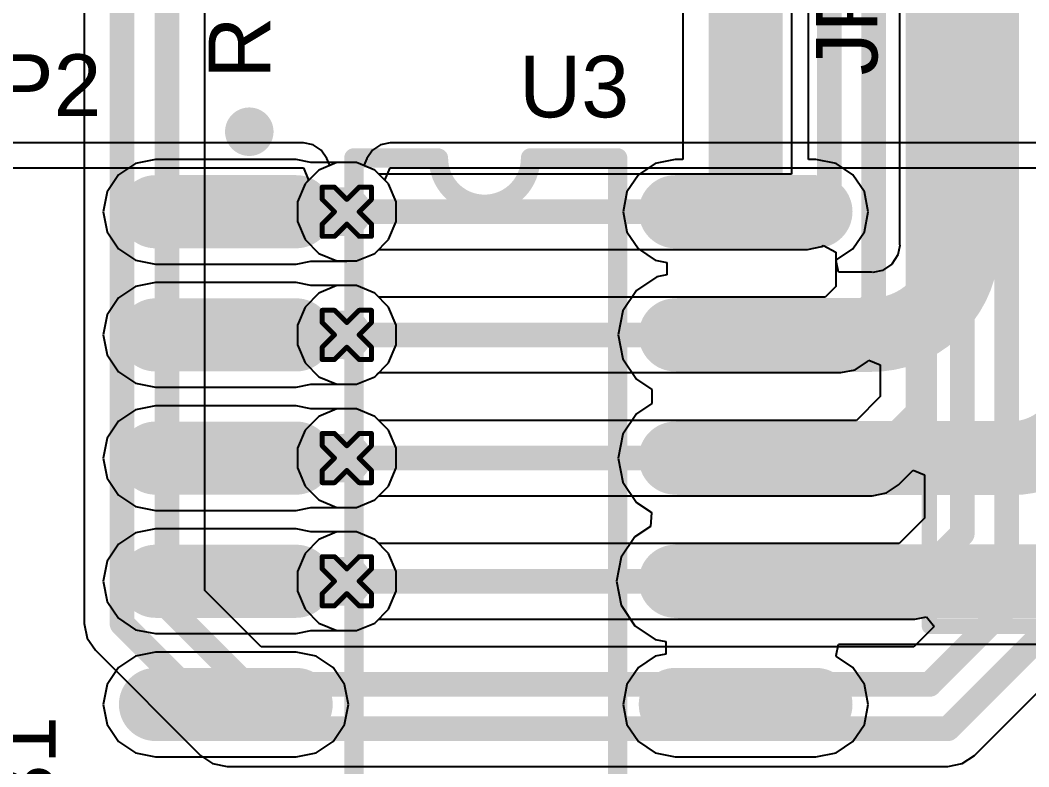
# Model space of a CAD drawing. Header units: inches. Extents: x -13 to 356, y -4 to 120.
# Drawn here: x 16.12 to 26.52, y 1.44 to 9.14 of the extents above; entities that cross this region are included whole.
import ezdxf

# ---------------------------------------------------------------- set-up
doc = ezdxf.new("R2010")
doc.units = ezdxf.units.IN
for name, color, linetype in [('Bottom Layer', 5, 'Continuous'), ('Drill Drawing', 1, 'Continuous'), ('GND', 16, 'Continuous'), ('POWER', 76, 'Continuous'), ('Top Layer', 1, 'Continuous'), ('Top Overlay', 2, 'Continuous'), ('Top Paste', 8, 'Continuous'), ('Top Solder', 216, 'Continuous'), ('Via Holes', 16, 'Continuous')]:
    doc.layers.add(name, color=color, linetype=linetype)
doc.styles.add('Arial', font='', dxfattribs={"height": 0.2})
doc.styles.get('Arial').set_extended_font_data('Arial')

# ---------------------------------------------------------------- blocks, each defined once
blk = doc.blocks.new('SOP16_34')
at = {"layer": 'Top Layer'}
h = blk.add_hatch(color=1, dxfattribs=at)
edge = h.paths.add_edge_path()
edge.add_arc((-1.942, 4.445), 0.275, 270, 450)
edge.add_line((-1.942, 4.72), (-3.392, 4.72))
edge.add_arc((-3.392, 4.445), 0.275, 90, 270)
edge.add_line((-3.392, 4.17), (-1.942, 4.17))
h = blk.add_hatch(color=1, dxfattribs=at)
edge = h.paths.add_edge_path()
edge.add_arc((3.417, 4.445), 0.275, 270, 450)
edge.add_line((3.417, 4.72), (1.967, 4.72))
edge.add_arc((1.967, 4.445), 0.275, 90, 270)
edge.add_line((1.967, 4.17), (3.417, 4.17))
h = blk.add_hatch(color=1, dxfattribs=at)
edge = h.paths.add_edge_path()
edge.add_arc((-1.942, 3.175), 0.275, 270, 450)
edge.add_line((-1.942, 3.45), (-3.392, 3.45))
edge.add_arc((-3.392, 3.175), 0.275, 90, 270)
edge.add_line((-3.392, 2.9), (-1.942, 2.9))
h = blk.add_hatch(color=1, dxfattribs=at)
edge = h.paths.add_edge_path()
edge.add_arc((3.417, 3.175), 0.275, 270, 450)
edge.add_line((3.417, 3.45), (1.967, 3.45))
edge.add_arc((1.967, 3.175), 0.275, 90, 270)
edge.add_line((1.967, 2.9), (3.417, 2.9))
h = blk.add_hatch(color=1, dxfattribs=at)
edge = h.paths.add_edge_path()
edge.add_arc((-1.942, 1.905), 0.275, 270, 450)
edge.add_line((-1.942, 2.18), (-3.392, 2.18))
edge.add_arc((-3.392, 1.905), 0.275, 90, 270)
edge.add_line((-3.392, 1.63), (-1.942, 1.63))
h = blk.add_hatch(color=1, dxfattribs=at)
edge = h.paths.add_edge_path()
edge.add_arc((3.417, 1.905), 0.275, 270, 450)
edge.add_line((3.417, 2.18), (1.967, 2.18))
edge.add_arc((1.967, 1.905), 0.275, 90, 270)
edge.add_line((1.967, 1.63), (3.417, 1.63))
h = blk.add_hatch(color=1, dxfattribs=at)
edge = h.paths.add_edge_path()
edge.add_arc((-1.942, 0.635), 0.275, 270, 450)
edge.add_line((-1.942, 0.91), (-3.392, 0.91))
edge.add_arc((-3.392, 0.635), 0.275, 90, 270)
edge.add_line((-3.392, 0.36), (-1.942, 0.36))
h = blk.add_hatch(color=1, dxfattribs=at)
edge = h.paths.add_edge_path()
edge.add_arc((3.417, 0.635), 0.275, 270, 450)
edge.add_line((3.417, 0.91), (1.967, 0.91))
edge.add_arc((1.967, 0.635), 0.275, 90, 270)
edge.add_line((1.967, 0.36), (3.417, 0.36))
h = blk.add_hatch(color=1, dxfattribs=at)
edge = h.paths.add_edge_path()
edge.add_arc((-1.942, -0.635), 0.275, 270, 450)
edge.add_line((-1.942, -0.36), (-3.392, -0.36))
edge.add_arc((-3.392, -0.635), 0.275, 90, 270)
edge.add_line((-3.392, -0.91), (-1.942, -0.91))
h = blk.add_hatch(color=1, dxfattribs=at)
edge = h.paths.add_edge_path()
edge.add_arc((3.417, -0.635), 0.275, 270, 450)
edge.add_line((3.417, -0.36), (1.967, -0.36))
edge.add_arc((1.967, -0.635), 0.275, 90, 270)
edge.add_line((1.967, -0.91), (3.417, -0.91))
h = blk.add_hatch(color=1, dxfattribs=at)
edge = h.paths.add_edge_path()
edge.add_arc((-1.942, -1.905), 0.275, 270, 450)
edge.add_line((-1.942, -1.63), (-3.392, -1.63))
edge.add_arc((-3.392, -1.905), 0.275, 90, 270)
edge.add_line((-3.392, -2.18), (-1.942, -2.18))
h = blk.add_hatch(color=1, dxfattribs=at)
edge = h.paths.add_edge_path()
edge.add_arc((3.417, -1.905), 0.275, 270, 450)
edge.add_line((3.417, -1.63), (1.967, -1.63))
edge.add_arc((1.967, -1.905), 0.275, 90, 270)
edge.add_line((1.967, -2.18), (3.417, -2.18))
h = blk.add_hatch(color=1, dxfattribs=at)
edge = h.paths.add_edge_path()
edge.add_arc((-1.942, -3.175), 0.275, 270, 450)
edge.add_line((-1.942, -2.9), (-3.392, -2.9))
edge.add_arc((-3.392, -3.175), 0.275, 90, 270)
edge.add_line((-3.392, -3.45), (-1.942, -3.45))
h = blk.add_hatch(color=1, dxfattribs=at)
edge = h.paths.add_edge_path()
edge.add_arc((3.417, -3.175), 0.275, 270, 450)
edge.add_line((3.417, -2.9), (1.967, -2.9))
edge.add_arc((1.967, -3.175), 0.275, 90, 270)
edge.add_line((1.967, -3.45), (3.417, -3.45))
h = blk.add_hatch(color=1, dxfattribs=at)
edge = h.paths.add_edge_path()
edge.add_arc((-1.942, -4.445), 0.275, 270, 450)
edge.add_line((-1.942, -4.17), (-3.392, -4.17))
edge.add_arc((-3.392, -4.445), 0.275, 90, 270)
edge.add_line((-3.392, -4.72), (-1.942, -4.72))
h = blk.add_hatch(color=1, dxfattribs=at)
edge = h.paths.add_edge_path()
edge.add_arc((3.417, -4.445), 0.275, 270, 450)
edge.add_line((3.417, -4.17), (1.967, -4.17))
edge.add_arc((1.967, -4.445), 0.275, 90, 270)
edge.add_line((1.967, -4.72), (3.417, -4.72))
at = {"layer": 'Top Paste'}
h = blk.add_hatch(color=8, dxfattribs=at)
edge = h.paths.add_edge_path()
edge.add_arc((-1.942, 4.445), 0.275, 270, 450)
edge.add_line((-1.942, 4.72), (-3.392, 4.72))
edge.add_arc((-3.392, 4.445), 0.275, 90, 270)
edge.add_line((-3.392, 4.17), (-1.942, 4.17))
h = blk.add_hatch(color=8, dxfattribs=at)
edge = h.paths.add_edge_path()
edge.add_arc((3.417, 4.445), 0.275, 270, 450)
edge.add_line((3.417, 4.72), (1.967, 4.72))
edge.add_arc((1.967, 4.445), 0.275, 90, 270)
edge.add_line((1.967, 4.17), (3.417, 4.17))
h = blk.add_hatch(color=8, dxfattribs=at)
edge = h.paths.add_edge_path()
edge.add_arc((-1.942, 3.175), 0.275, 270, 450)
edge.add_line((-1.942, 3.45), (-3.392, 3.45))
edge.add_arc((-3.392, 3.175), 0.275, 90, 270)
edge.add_line((-3.392, 2.9), (-1.942, 2.9))
h = blk.add_hatch(color=8, dxfattribs=at)
edge = h.paths.add_edge_path()
edge.add_arc((3.417, 3.175), 0.275, 270, 450)
edge.add_line((3.417, 3.45), (1.967, 3.45))
edge.add_arc((1.967, 3.175), 0.275, 90, 270)
edge.add_line((1.967, 2.9), (3.417, 2.9))
h = blk.add_hatch(color=8, dxfattribs=at)
edge = h.paths.add_edge_path()
edge.add_arc((-1.942, 1.905), 0.275, 270, 450)
edge.add_line((-1.942, 2.18), (-3.392, 2.18))
edge.add_arc((-3.392, 1.905), 0.275, 90, 270)
edge.add_line((-3.392, 1.63), (-1.942, 1.63))
h = blk.add_hatch(color=8, dxfattribs=at)
edge = h.paths.add_edge_path()
edge.add_arc((3.417, 1.905), 0.275, 270, 450)
edge.add_line((3.417, 2.18), (1.967, 2.18))
edge.add_arc((1.967, 1.905), 0.275, 90, 270)
edge.add_line((1.967, 1.63), (3.417, 1.63))
h = blk.add_hatch(color=8, dxfattribs=at)
edge = h.paths.add_edge_path()
edge.add_arc((-1.942, 0.635), 0.275, 270, 450)
edge.add_line((-1.942, 0.91), (-3.392, 0.91))
edge.add_arc((-3.392, 0.635), 0.275, 90, 270)
edge.add_line((-3.392, 0.36), (-1.942, 0.36))
h = blk.add_hatch(color=8, dxfattribs=at)
edge = h.paths.add_edge_path()
edge.add_arc((3.417, 0.635), 0.275, 270, 450)
edge.add_line((3.417, 0.91), (1.967, 0.91))
edge.add_arc((1.967, 0.635), 0.275, 90, 270)
edge.add_line((1.967, 0.36), (3.417, 0.36))
h = blk.add_hatch(color=8, dxfattribs=at)
edge = h.paths.add_edge_path()
edge.add_arc((-1.942, -0.635), 0.275, 270, 450)
edge.add_line((-1.942, -0.36), (-3.392, -0.36))
edge.add_arc((-3.392, -0.635), 0.275, 90, 270)
edge.add_line((-3.392, -0.91), (-1.942, -0.91))
h = blk.add_hatch(color=8, dxfattribs=at)
edge = h.paths.add_edge_path()
edge.add_arc((3.417, -0.635), 0.275, 270, 450)
edge.add_line((3.417, -0.36), (1.967, -0.36))
edge.add_arc((1.967, -0.635), 0.275, 90, 270)
edge.add_line((1.967, -0.91), (3.417, -0.91))
h = blk.add_hatch(color=8, dxfattribs=at)
edge = h.paths.add_edge_path()
edge.add_arc((-1.942, -1.905), 0.275, 270, 450)
edge.add_line((-1.942, -1.63), (-3.392, -1.63))
edge.add_arc((-3.392, -1.905), 0.275, 90, 270)
edge.add_line((-3.392, -2.18), (-1.942, -2.18))
h = blk.add_hatch(color=8, dxfattribs=at)
edge = h.paths.add_edge_path()
edge.add_arc((3.417, -1.905), 0.275, 270, 450)
edge.add_line((3.417, -1.63), (1.967, -1.63))
edge.add_arc((1.967, -1.905), 0.275, 90, 270)
edge.add_line((1.967, -2.18), (3.417, -2.18))
h = blk.add_hatch(color=8, dxfattribs=at)
edge = h.paths.add_edge_path()
edge.add_arc((-1.942, -3.175), 0.275, 270, 450)
edge.add_line((-1.942, -2.9), (-3.392, -2.9))
edge.add_arc((-3.392, -3.175), 0.275, 90, 270)
edge.add_line((-3.392, -3.45), (-1.942, -3.45))
h = blk.add_hatch(color=8, dxfattribs=at)
edge = h.paths.add_edge_path()
edge.add_arc((3.417, -3.175), 0.275, 270, 450)
edge.add_line((3.417, -2.9), (1.967, -2.9))
edge.add_arc((1.967, -3.175), 0.275, 90, 270)
edge.add_line((1.967, -3.45), (3.417, -3.45))
h = blk.add_hatch(color=8, dxfattribs=at)
edge = h.paths.add_edge_path()
edge.add_arc((-1.942, -4.445), 0.275, 270, 450)
edge.add_line((-1.942, -4.17), (-3.392, -4.17))
edge.add_arc((-3.392, -4.445), 0.275, 90, 270)
edge.add_line((-3.392, -4.72), (-1.942, -4.72))
h = blk.add_hatch(color=8, dxfattribs=at)
edge = h.paths.add_edge_path()
edge.add_arc((3.417, -4.445), 0.275, 270, 450)
edge.add_line((3.417, -4.17), (1.967, -4.17))
edge.add_arc((1.967, -4.445), 0.275, 90, 270)
edge.add_line((1.967, -4.72), (3.417, -4.72))
at = {"layer": 'Top Solder'}
h = blk.add_hatch(color=216, dxfattribs=at)
edge = h.paths.add_edge_path()
edge.add_arc((-1.942, 4.445), 0.377, 270, 450)
edge.add_line((-1.942, 4.822), (-3.392, 4.822))
edge.add_arc((-3.392, 4.445), 0.377, 90, 270)
edge.add_line((-3.392, 4.068), (-1.942, 4.068))
h = blk.add_hatch(color=216, dxfattribs=at)
edge = h.paths.add_edge_path()
edge.add_arc((3.417, 4.445), 0.377, 270, 450)
edge.add_line((3.417, 4.822), (1.967, 4.822))
edge.add_arc((1.967, 4.445), 0.377, 90, 270)
edge.add_line((1.967, 4.068), (3.417, 4.068))
h = blk.add_hatch(color=216, dxfattribs=at)
edge = h.paths.add_edge_path()
edge.add_arc((-1.942, 3.175), 0.377, 270, 450)
edge.add_line((-1.942, 3.552), (-3.392, 3.552))
edge.add_arc((-3.392, 3.175), 0.377, 90, 270)
edge.add_line((-3.392, 2.798), (-1.942, 2.798))
h = blk.add_hatch(color=216, dxfattribs=at)
edge = h.paths.add_edge_path()
edge.add_arc((3.417, 3.175), 0.377, 270, 450)
edge.add_line((3.417, 3.552), (1.967, 3.552))
edge.add_arc((1.967, 3.175), 0.377, 90, 270)
edge.add_line((1.967, 2.798), (3.417, 2.798))
h = blk.add_hatch(color=216, dxfattribs=at)
edge = h.paths.add_edge_path()
edge.add_arc((-1.942, 1.905), 0.377, 270, 450)
edge.add_line((-1.942, 2.282), (-3.392, 2.282))
edge.add_arc((-3.392, 1.905), 0.377, 90, 270)
edge.add_line((-3.392, 1.528), (-1.942, 1.528))
h = blk.add_hatch(color=216, dxfattribs=at)
edge = h.paths.add_edge_path()
edge.add_arc((3.417, 1.905), 0.377, 270, 450)
edge.add_line((3.417, 2.282), (1.967, 2.282))
edge.add_arc((1.967, 1.905), 0.377, 90, 270)
edge.add_line((1.967, 1.528), (3.417, 1.528))
h = blk.add_hatch(color=216, dxfattribs=at)
edge = h.paths.add_edge_path()
edge.add_arc((-1.942, 0.635), 0.377, 270, 450)
edge.add_line((-1.942, 1.012), (-3.392, 1.012))
edge.add_arc((-3.392, 0.635), 0.377, 90, 270)
edge.add_line((-3.392, 0.258), (-1.942, 0.258))
h = blk.add_hatch(color=216, dxfattribs=at)
edge = h.paths.add_edge_path()
edge.add_arc((3.417, 0.635), 0.377, 270, 450)
edge.add_line((3.417, 1.012), (1.967, 1.012))
edge.add_arc((1.967, 0.635), 0.377, 90, 270)
edge.add_line((1.967, 0.258), (3.417, 0.258))
h = blk.add_hatch(color=216, dxfattribs=at)
edge = h.paths.add_edge_path()
edge.add_arc((-1.942, -0.635), 0.377, 270, 450)
edge.add_line((-1.942, -0.258), (-3.392, -0.258))
edge.add_arc((-3.392, -0.635), 0.377, 90, 270)
edge.add_line((-3.392, -1.012), (-1.942, -1.012))
h = blk.add_hatch(color=216, dxfattribs=at)
edge = h.paths.add_edge_path()
edge.add_arc((3.417, -0.635), 0.377, 270, 450)
edge.add_line((3.417, -0.258), (1.967, -0.258))
edge.add_arc((1.967, -0.635), 0.377, 90, 270)
edge.add_line((1.967, -1.012), (3.417, -1.012))
h = blk.add_hatch(color=216, dxfattribs=at)
edge = h.paths.add_edge_path()
edge.add_arc((-1.942, -1.905), 0.377, 270, 450)
edge.add_line((-1.942, -1.528), (-3.392, -1.528))
edge.add_arc((-3.392, -1.905), 0.377, 90, 270)
edge.add_line((-3.392, -2.282), (-1.942, -2.282))
h = blk.add_hatch(color=216, dxfattribs=at)
edge = h.paths.add_edge_path()
edge.add_arc((3.417, -1.905), 0.377, 270, 450)
edge.add_line((3.417, -1.528), (1.967, -1.528))
edge.add_arc((1.967, -1.905), 0.377, 90, 270)
edge.add_line((1.967, -2.282), (3.417, -2.282))
h = blk.add_hatch(color=216, dxfattribs=at)
edge = h.paths.add_edge_path()
edge.add_arc((-1.942, -3.175), 0.377, 270, 450)
edge.add_line((-1.942, -2.798), (-3.392, -2.798))
edge.add_arc((-3.392, -3.175), 0.377, 90, 270)
edge.add_line((-3.392, -3.552), (-1.942, -3.552))
h = blk.add_hatch(color=216, dxfattribs=at)
edge = h.paths.add_edge_path()
edge.add_arc((3.417, -3.175), 0.377, 270, 450)
edge.add_line((3.417, -2.798), (1.967, -2.798))
edge.add_arc((1.967, -3.175), 0.377, 90, 270)
edge.add_line((1.967, -3.552), (3.417, -3.552))
h = blk.add_hatch(color=216, dxfattribs=at)
edge = h.paths.add_edge_path()
edge.add_arc((-1.942, -4.445), 0.377, 270, 450)
edge.add_line((-1.942, -4.068), (-3.392, -4.068))
edge.add_arc((-3.392, -4.445), 0.377, 90, 270)
edge.add_line((-3.392, -4.822), (-1.942, -4.822))
h = blk.add_hatch(color=216, dxfattribs=at)
edge = h.paths.add_edge_path()
edge.add_arc((3.417, -4.445), 0.377, 270, 450)
edge.add_line((3.417, -4.068), (1.967, -4.068))
edge.add_arc((1.967, -4.445), 0.377, 90, 270)
edge.add_line((1.967, -4.822), (3.417, -4.822))
at = {"layer": 'Top Overlay'}
for points, const_width in [([(-2.3, 5.27, 1), (-2.55, 5.27, 1)], 0.25), ([(-2.612, 5.27, 1), (-2.488, 5.27, 1)], 0.125), ([(-2.362, 5.27, 1), (-2.237, 5.27, 1)], 0.125), ([(-1.396, 5, 1), (-1.296, 5, 1)], 0.1), ([(-1.396, 5, 1), (-1.296, 5, 1)], 0.1), ([(-0.533, 5, 1), (-0.433, 5, 1)], 0.1), ([(-0.525, 4.997, 1), (-0.425, 4.997, 1)], 0.1), ([(0.425, 5, 1), (0.525, 5, 1)], 0.1), ([(0.425, 4.997, 1), (0.525, 4.997, 1)], 0.1), ([(1.322, 5, 1), (1.422, 5, 1)], 0.1), ([(1.322, 5, 1), (1.422, 5, 1)], 0.1), ([(-1.396, -5, 1), (-1.296, -5, 1)], 0.1), ([(-1.396, -5, 1), (-1.296, -5, 1)], 0.1), ([(1.322, -5, 1), (1.422, -5, 1)], 0.1), ([(1.322, -5, 1), (1.422, -5, 1)], 0.1)]:
    blk.add_lwpolyline(points, format="xyb", close=True, dxfattribs=dict(at, const_width=const_width))
at = {"layer": 'Top Overlay', "const_width": 0.2}
for points in [[(-1.346, -5), (-1.346, 5)], [(-1.346, 5), (-0.483, 5)], [(0.475, 5), (1.372, 5)], [(1.372, -5), (1.372, 5)], [(-1.346, -5), (1.372, -5)]]:
    blk.add_lwpolyline(points, dxfattribs=at)
blk.add_lwpolyline([(0.475, 4.997, -1.001675), (-0.475, 4.997)], format="xyb", dxfattribs=at)
blk = doc.blocks.new('XH2_54_LI_5P_37')
at = {"layer": 'Top Overlay', "const_width": 0.156}
for points in [[(7.52, -3.454), (7.52, 2.489)], [(7.52, -3.454), (-7.48, -3.454)]]:
    blk.add_lwpolyline(points, dxfattribs=at)
at = {"layer": 'Top Overlay', "const_width": 0.0782}
blk.add_lwpolyline([(7.481, -3.454, 1), (7.559, -3.454, 1)], format="xyb", close=True, dxfattribs=at)
blk.add_lwpolyline([(7.481, -3.454, 1), (7.559, -3.454, 1)], format="xyb", close=True, dxfattribs=at)

msp = doc.modelspace()

# ---------------------------------------------------------------- hatches: boundary and pattern name
at = {"layer": 'Bottom Layer'}
h = msp.add_hatch(color=5, dxfattribs=at)
edge = h.paths.add_edge_path()
edge.add_arc((19.492, 7.164), 0.254, 0, 360)
h = msp.add_hatch(color=5, dxfattribs=at)
edge = h.paths.add_edge_path()
edge.add_arc((19.492, 5.894), 0.254, 0, 360)
h = msp.add_hatch(color=5, dxfattribs=at)
edge = h.paths.add_edge_path()
edge.add_arc((19.492, 4.624), 0.254, 0, 360)
h = msp.add_hatch(color=5, dxfattribs=at)
edge = h.paths.add_edge_path()
edge.add_arc((19.492, 3.354), 0.254, 0, 360)
at = {"layer": 'GND'}
h = msp.add_hatch(color=16, dxfattribs=at)
edge = h.paths.add_edge_path()
edge.add_arc((19.492, 7.164), 0.254, 0, 360)
h = msp.add_hatch(color=16, dxfattribs=at)
edge = h.paths.add_edge_path()
edge.add_arc((19.492, 5.894), 0.254, 0, 360)
h = msp.add_hatch(color=16, dxfattribs=at)
edge = h.paths.add_edge_path()
edge.add_arc((19.492, 4.624), 0.254, 0, 360)
h = msp.add_hatch(color=16, dxfattribs=at)
edge = h.paths.add_edge_path()
edge.add_arc((19.492, 3.354), 0.254, 0, 360)
at = {"layer": 'POWER'}
h = msp.add_hatch(color=76, dxfattribs=at)
edge = h.paths.add_edge_path()
edge.add_arc((19.492, 7.164), 0.254, 0, 360)
h = msp.add_hatch(color=76, dxfattribs=at)
edge = h.paths.add_edge_path()
edge.add_arc((19.492, 5.894), 0.254, 0, 360)
h = msp.add_hatch(color=76, dxfattribs=at)
edge = h.paths.add_edge_path()
edge.add_arc((19.492, 4.624), 0.254, 0, 360)
h = msp.add_hatch(color=76, dxfattribs=at)
edge = h.paths.add_edge_path()
edge.add_arc((19.492, 3.354), 0.254, 0, 360)
at = {"layer": 'Top Layer'}
for points in [[(18.092, 7.414), (18.092, 6.914), (19.492, 6.914), (19.492, 7.414)], [(18.092, 6.144), (18.092, 5.644), (19.492, 5.644), (19.492, 6.144)], [(18.092, 4.874), (18.092, 4.374), (19.492, 4.374), (19.492, 4.874)], [(18.092, 3.604), (18.092, 3.104), (19.492, 3.104), (19.492, 3.604)]]:
    msp.add_hatch(color=1, dxfattribs=at).paths.add_polyline_path(points)
h = msp.add_hatch(color=1, dxfattribs=at)
edge = h.paths.add_edge_path()
edge.add_arc((19.492, 7.164), 0.254, 0, 360)
h = msp.add_hatch(color=1, dxfattribs=at)
edge = h.paths.add_edge_path()
edge.add_arc((19.492, 5.894), 0.254, 0, 360)
h = msp.add_hatch(color=1, dxfattribs=at)
edge = h.paths.add_edge_path()
edge.add_arc((19.492, 4.624), 0.254, 0, 360)
h = msp.add_hatch(color=1, dxfattribs=at)
edge = h.paths.add_edge_path()
edge.add_arc((19.492, 3.354), 0.254, 0, 360)
at = {"layer": 'Via Holes'}
h = msp.add_hatch(color=7, dxfattribs=at)
edge = h.paths.add_edge_path()
edge.add_arc((19.492, 7.164), 0.127, 0, 360)
h = msp.add_hatch(color=7, dxfattribs=at)
edge = h.paths.add_edge_path()
edge.add_arc((19.492, 5.894), 0.127, 0, 360)
h = msp.add_hatch(color=7, dxfattribs=at)
edge = h.paths.add_edge_path()
edge.add_arc((19.492, 4.624), 0.127, 0, 360)
h = msp.add_hatch(color=7, dxfattribs=at)
edge = h.paths.add_edge_path()
edge.add_arc((19.492, 3.354), 0.127, 0, 360)

# ---------------------------------------------------------------- linework, layer by layer
at = {"layer": 'Bottom Layer'}
for p, q in [((24.077, 11.328), (24.077, 7.552)), ((16.785, 10.308), (16.785, 2.917)), ((18.027, 3.259), (18.027, 9.673)), ((19.204, 7.594), (19.061, 7.451)), ((19.39, 7.672), (19.204, 7.594)), ((19.593, 7.672), (19.39, 7.672)), ((19.779, 7.594), (19.593, 7.672)), ((19.821, 7.552), (19.779, 7.594)), ((24.077, 7.552), (19.821, 7.552)), ((19.061, 7.451), (18.984, 7.265)), ((18.984, 7.265), (18.984, 7.062)), ((18.984, 7.062), (19.061, 6.876)), ((19.061, 6.876), (19.204, 6.733)), ((19.779, 6.733), (19.821, 6.775)), ((19.821, 6.775), (24.242, 6.775)), ((24.242, 6.775), (24.39, 6.805)), ((24.39, 6.805), (24.407, 6.816)), ((24.407, 6.816), (24.534, 6.748)), ((19.204, 6.733), (19.39, 6.656)), ((19.39, 6.656), (19.593, 6.656)), ((19.593, 6.656), (19.779, 6.733)), ((24.534, 6.748), (24.534, 6.394)), ((19.39, 6.402), (19.204, 6.324)), ((19.593, 6.402), (19.39, 6.402)), ((19.779, 6.324), (19.593, 6.402)), ((24.534, 6.394), (24.422, 6.282)), ((19.204, 6.324), (19.061, 6.181)), ((19.821, 6.282), (19.779, 6.324)), ((24.422, 6.282), (19.821, 6.282)), ((19.061, 6.181), (18.984, 5.995)), ((18.984, 5.995), (18.984, 5.792)), ((18.984, 5.792), (19.061, 5.606)), ((24.732, 5.535), (24.858, 5.619)), ((24.858, 5.619), (24.874, 5.635)), ((24.874, 5.635), (24.991, 5.586)), ((19.061, 5.606), (19.204, 5.463)), ((24.583, 5.505), (24.732, 5.535)), ((24.991, 5.586), (24.991, 5.258)), ((19.204, 5.463), (19.39, 5.386)), ((19.593, 5.386), (19.779, 5.463)), ((19.779, 5.463), (19.821, 5.505)), ((19.821, 5.505), (24.583, 5.505)), ((19.39, 5.386), (19.593, 5.386)), ((24.991, 5.258), (24.745, 5.012)), ((19.39, 5.132), (19.204, 5.054)), ((19.593, 5.132), (19.39, 5.132)), ((19.779, 5.054), (19.593, 5.132)), ((19.204, 5.054), (19.061, 4.911)), ((19.821, 5.012), (19.779, 5.054)), ((24.745, 5.012), (19.821, 5.012)), ((19.061, 4.911), (18.984, 4.725)), ((18.984, 4.725), (18.984, 4.522)), ((18.984, 4.522), (19.061, 4.336)), ((25.18, 4.349), (25.331, 4.499)), ((25.331, 4.499), (25.448, 4.451)), ((25.448, 4.451), (25.448, 4.005)), ((19.061, 4.336), (19.204, 4.193)), ((24.906, 4.235), (25.054, 4.265)), ((25.054, 4.265), (25.18, 4.349)), ((19.204, 4.193), (19.39, 4.116)), ((19.593, 4.116), (19.779, 4.193)), ((19.779, 4.193), (19.821, 4.235)), ((19.821, 4.235), (24.906, 4.235)), ((19.39, 4.116), (19.593, 4.116)), ((25.448, 4.005), (25.186, 3.742)), ((19.39, 3.862), (19.204, 3.784)), ((19.593, 3.862), (19.39, 3.862)), ((19.779, 3.784), (19.593, 3.862)), ((19.204, 3.784), (19.061, 3.641)), ((19.821, 3.742), (19.779, 3.784)), ((19.061, 3.641), (18.984, 3.455)), ((25.186, 3.742), (19.821, 3.742)), ((18.984, 3.455), (18.984, 3.252)), ((18.607, 2.679), (18.027, 3.259)), ((18.984, 3.252), (19.061, 3.066)), ((19.061, 3.066), (19.204, 2.923)), ((16.785, 2.917), (16.814, 2.768)), ((19.204, 2.923), (19.39, 2.846)), ((19.593, 2.846), (19.779, 2.923)), ((19.779, 2.923), (19.821, 2.965)), ((19.821, 2.965), (25.346, 2.965)), ((25.346, 2.965), (25.468, 2.989)), ((25.468, 2.989), (25.536, 2.9)), ((19.39, 2.846), (19.593, 2.846)), ((25.543, 2.885), (25.337, 2.679)), ((25.536, 2.9), (25.543, 2.885)), ((16.814, 2.768), (16.899, 2.642)), ((16.899, 2.642), (17.982, 1.558)), ((25.337, 2.679), (18.607, 2.679)), ((25.962, 1.558), (27.026, 2.622)), ((17.982, 1.558), (18.108, 1.474)), ((18.108, 1.474), (18.257, 1.445)), ((25.688, 1.445), (25.836, 1.474)), ((25.836, 1.474), (25.962, 1.558)), ((18.257, 1.445), (25.688, 1.445))]:
    msp.add_line(p, q, dxfattribs=at)
at = {"layer": 'Bottom Layer', "const_width": 0.254}
for points in [[(26.294, 3.086), (26.294, 32.644)], [(25.837, 3.844), (25.837, 25.752)], [(25.38, 5.097), (25.38, 25.563)], [(24.923, 6.233), (24.923, 25.373)], [(24.465, 7.387), (24.465, 25.184)], [(17.639, 3.098), (17.639, 10.727)], [(17.173, 2.917), (17.173, 10.469)], [(24.242, 7.164), (24.465, 7.387)], [(19.492, 7.164), (24.242, 7.164)], [(24.583, 5.894), (24.923, 6.233)], [(19.492, 5.894), (24.583, 5.894)], [(24.906, 4.624), (25.38, 5.097)], [(19.492, 4.624), (24.906, 4.624)], [(25.346, 3.354), (25.837, 3.844)], [(19.492, 3.354), (25.346, 3.354)], [(17.639, 3.098), (18.446, 2.29)], [(25.498, 2.29), (26.294, 3.086)], [(17.173, 2.917), (18.257, 1.833)], [(25.688, 1.833), (26.751, 2.897)], [(18.446, 2.29), (25.498, 2.29)], [(18.257, 1.833), (25.688, 1.833)]]:
    msp.add_lwpolyline(points, dxfattribs=at)
at = {"layer": 'Bottom Layer', "const_width": 0.127}
for points in [[(24.402, 7.387, 1), (24.529, 7.387, 1)], [(24.402, 7.387, 1), (24.529, 7.387, 1)], [(19.428, 7.164, 1), (19.555, 7.164, 1)], [(24.178, 7.164, 1), (24.305, 7.164, 1)], [(24.178, 7.164, 1), (24.305, 7.164, 1)], [(24.859, 6.233, 1), (24.986, 6.233, 1)], [(24.859, 6.233, 1), (24.986, 6.233, 1)], [(19.428, 5.894, 1), (19.555, 5.894, 1)], [(24.52, 5.894, 1), (24.647, 5.894, 1)], [(24.52, 5.894, 1), (24.647, 5.894, 1)], [(25.316, 5.097, 1), (25.443, 5.097, 1)], [(25.316, 5.097, 1), (25.443, 5.097, 1)], [(19.428, 4.624, 1), (19.555, 4.624, 1)], [(24.842, 4.624, 1), (24.969, 4.624, 1)], [(24.842, 4.624, 1), (24.969, 4.624, 1)], [(25.773, 3.844, 1), (25.9, 3.844, 1)], [(25.773, 3.844, 1), (25.9, 3.844, 1)], [(19.428, 3.354, 1), (19.555, 3.354, 1)], [(25.283, 3.354, 1), (25.41, 3.354, 1)], [(25.283, 3.354, 1), (25.41, 3.354, 1)], [(17.575, 3.098, 1), (17.702, 3.098, 1)], [(17.575, 3.098, 1), (17.702, 3.098, 1)], [(26.231, 3.086, 1), (26.358, 3.086, 1)], [(26.231, 3.086, 1), (26.358, 3.086, 1)], [(17.11, 2.917, 1), (17.237, 2.917, 1)], [(17.11, 2.917, 1), (17.237, 2.917, 1)], [(18.383, 2.29, 1), (18.51, 2.29, 1)], [(18.383, 2.29, 1), (18.51, 2.29, 1)], [(25.435, 2.29, 1), (25.562, 2.29, 1)], [(25.435, 2.29, 1), (25.562, 2.29, 1)], [(18.194, 1.833, 1), (18.321, 1.833, 1)], [(18.194, 1.833, 1), (18.321, 1.833, 1)], [(25.624, 1.833, 1), (25.751, 1.833, 1)], [(25.624, 1.833, 1), (25.751, 1.833, 1)]]:
    msp.add_lwpolyline(points, format="xyb", close=True, dxfattribs=at)
at = {"layer": 'Drill Drawing', "const_width": 0.0508}
for points in [[(19.238, 7.291), (19.238, 7.418)], [(19.238, 7.418), (19.365, 7.418)], [(19.365, 7.418), (19.492, 7.291)], [(19.492, 7.291), (19.619, 7.418)], [(19.619, 7.418), (19.746, 7.418)], [(19.746, 7.291), (19.746, 7.418)], [(19.238, 7.291), (19.365, 7.164)], [(19.619, 7.164), (19.746, 7.291)], [(19.238, 7.037), (19.365, 7.164)], [(19.619, 7.164), (19.746, 7.037)], [(19.238, 6.91), (19.238, 7.037)], [(19.365, 6.91), (19.492, 7.037)], [(19.492, 7.037), (19.619, 6.91)], [(19.746, 6.91), (19.746, 7.037)], [(19.238, 6.91), (19.365, 6.91)], [(19.619, 6.91), (19.746, 6.91)], [(19.238, 6.021), (19.238, 6.148)], [(19.238, 6.148), (19.365, 6.148)], [(19.365, 6.148), (19.492, 6.021)], [(19.492, 6.021), (19.619, 6.148)], [(19.619, 6.148), (19.746, 6.148)], [(19.746, 6.021), (19.746, 6.148)], [(19.238, 6.021), (19.365, 5.894)], [(19.619, 5.894), (19.746, 6.021)], [(19.238, 5.767), (19.365, 5.894)], [(19.619, 5.894), (19.746, 5.767)], [(19.238, 5.64), (19.238, 5.767)], [(19.365, 5.64), (19.492, 5.767)], [(19.492, 5.767), (19.619, 5.64)], [(19.746, 5.64), (19.746, 5.767)], [(19.238, 5.64), (19.365, 5.64)], [(19.619, 5.64), (19.746, 5.64)], [(19.238, 4.751), (19.238, 4.878)], [(19.238, 4.878), (19.365, 4.878)], [(19.365, 4.878), (19.492, 4.751)], [(19.492, 4.751), (19.619, 4.878)], [(19.619, 4.878), (19.746, 4.878)], [(19.746, 4.751), (19.746, 4.878)], [(19.238, 4.751), (19.365, 4.624)], [(19.619, 4.624), (19.746, 4.751)], [(19.238, 4.497), (19.365, 4.624)], [(19.619, 4.624), (19.746, 4.497)], [(19.238, 4.37), (19.238, 4.497)], [(19.365, 4.37), (19.492, 4.497)], [(19.492, 4.497), (19.619, 4.37)], [(19.746, 4.37), (19.746, 4.497)], [(19.238, 4.37), (19.365, 4.37)], [(19.619, 4.37), (19.746, 4.37)], [(19.238, 3.481), (19.238, 3.608)], [(19.238, 3.608), (19.365, 3.608)], [(19.365, 3.608), (19.492, 3.481)], [(19.492, 3.481), (19.619, 3.608)], [(19.619, 3.608), (19.746, 3.608)], [(19.746, 3.481), (19.746, 3.608)], [(19.238, 3.481), (19.365, 3.354)], [(19.619, 3.354), (19.746, 3.481)], [(19.238, 3.227), (19.365, 3.354)], [(19.619, 3.354), (19.746, 3.227)], [(19.238, 3.1), (19.238, 3.227)], [(19.365, 3.1), (19.492, 3.227)], [(19.492, 3.227), (19.619, 3.1)], [(19.746, 3.1), (19.746, 3.227)], [(19.238, 3.1), (19.365, 3.1)], [(19.619, 3.1), (19.746, 3.1)]]:
    msp.add_lwpolyline(points, dxfattribs=at)
at = {"layer": 'Drill Drawing', "const_width": 0.0254}
for points in [[(19.225, 7.418, 1), (19.25, 7.418, 1)], [(19.225, 7.418, 1), (19.25, 7.418, 1)], [(19.352, 7.418, 1), (19.377, 7.418, 1)], [(19.352, 7.418, 1), (19.377, 7.418, 1)], [(19.606, 7.418, 1), (19.631, 7.418, 1)], [(19.606, 7.418, 1), (19.631, 7.418, 1)], [(19.733, 7.418, 1), (19.758, 7.418, 1)], [(19.733, 7.418, 1), (19.758, 7.418, 1)], [(19.225, 7.291, 1), (19.25, 7.291, 1)], [(19.225, 7.291, 1), (19.25, 7.291, 1)], [(19.479, 7.291, 1), (19.504, 7.291, 1)], [(19.479, 7.291, 1), (19.504, 7.291, 1)], [(19.733, 7.291, 1), (19.758, 7.291, 1)], [(19.733, 7.291, 1), (19.758, 7.291, 1)], [(19.352, 7.164, 1), (19.377, 7.164, 1)], [(19.352, 7.164, 1), (19.377, 7.164, 1)], [(19.606, 7.164, 1), (19.631, 7.164, 1)], [(19.606, 7.164, 1), (19.631, 7.164, 1)], [(19.225, 7.037, 1), (19.25, 7.037, 1)], [(19.225, 7.037, 1), (19.25, 7.037, 1)], [(19.479, 7.037, 1), (19.504, 7.037, 1)], [(19.479, 7.037, 1), (19.504, 7.037, 1)], [(19.733, 7.037, 1), (19.758, 7.037, 1)], [(19.733, 7.037, 1), (19.758, 7.037, 1)], [(19.225, 6.91, 1), (19.25, 6.91, 1)], [(19.225, 6.91, 1), (19.25, 6.91, 1)], [(19.352, 6.91, 1), (19.377, 6.91, 1)], [(19.352, 6.91, 1), (19.377, 6.91, 1)], [(19.606, 6.91, 1), (19.631, 6.91, 1)], [(19.606, 6.91, 1), (19.631, 6.91, 1)], [(19.733, 6.91, 1), (19.758, 6.91, 1)], [(19.733, 6.91, 1), (19.758, 6.91, 1)], [(19.225, 6.148, 1), (19.25, 6.148, 1)], [(19.225, 6.148, 1), (19.25, 6.148, 1)], [(19.352, 6.148, 1), (19.377, 6.148, 1)], [(19.352, 6.148, 1), (19.377, 6.148, 1)], [(19.606, 6.148, 1), (19.631, 6.148, 1)], [(19.606, 6.148, 1), (19.631, 6.148, 1)], [(19.733, 6.148, 1), (19.758, 6.148, 1)], [(19.733, 6.148, 1), (19.758, 6.148, 1)], [(19.225, 6.021, 1), (19.25, 6.021, 1)], [(19.225, 6.021, 1), (19.25, 6.021, 1)], [(19.479, 6.021, 1), (19.504, 6.021, 1)], [(19.479, 6.021, 1), (19.504, 6.021, 1)], [(19.733, 6.021, 1), (19.758, 6.021, 1)], [(19.733, 6.021, 1), (19.758, 6.021, 1)], [(19.352, 5.894, 1), (19.377, 5.894, 1)], [(19.352, 5.894, 1), (19.377, 5.894, 1)], [(19.606, 5.894, 1), (19.631, 5.894, 1)], [(19.606, 5.894, 1), (19.631, 5.894, 1)], [(19.225, 5.767, 1), (19.25, 5.767, 1)], [(19.225, 5.767, 1), (19.25, 5.767, 1)], [(19.479, 5.767, 1), (19.504, 5.767, 1)], [(19.479, 5.767, 1), (19.504, 5.767, 1)], [(19.733, 5.767, 1), (19.758, 5.767, 1)], [(19.733, 5.767, 1), (19.758, 5.767, 1)], [(19.225, 5.64, 1), (19.25, 5.64, 1)], [(19.225, 5.64, 1), (19.25, 5.64, 1)], [(19.352, 5.64, 1), (19.377, 5.64, 1)], [(19.352, 5.64, 1), (19.377, 5.64, 1)], [(19.606, 5.64, 1), (19.631, 5.64, 1)], [(19.606, 5.64, 1), (19.631, 5.64, 1)], [(19.733, 5.64, 1), (19.758, 5.64, 1)], [(19.733, 5.64, 1), (19.758, 5.64, 1)], [(19.225, 4.878, 1), (19.25, 4.878, 1)], [(19.225, 4.878, 1), (19.25, 4.878, 1)], [(19.352, 4.878, 1), (19.377, 4.878, 1)], [(19.352, 4.878, 1), (19.377, 4.878, 1)], [(19.606, 4.878, 1), (19.631, 4.878, 1)], [(19.606, 4.878, 1), (19.631, 4.878, 1)], [(19.733, 4.878, 1), (19.758, 4.878, 1)], [(19.733, 4.878, 1), (19.758, 4.878, 1)], [(19.225, 4.751, 1), (19.25, 4.751, 1)], [(19.225, 4.751, 1), (19.25, 4.751, 1)], [(19.479, 4.751, 1), (19.504, 4.751, 1)], [(19.479, 4.751, 1), (19.504, 4.751, 1)], [(19.733, 4.751, 1), (19.758, 4.751, 1)], [(19.733, 4.751, 1), (19.758, 4.751, 1)], [(19.352, 4.624, 1), (19.377, 4.624, 1)], [(19.352, 4.624, 1), (19.377, 4.624, 1)], [(19.606, 4.624, 1), (19.631, 4.624, 1)], [(19.606, 4.624, 1), (19.631, 4.624, 1)], [(19.225, 4.497, 1), (19.25, 4.497, 1)], [(19.225, 4.497, 1), (19.25, 4.497, 1)], [(19.479, 4.497, 1), (19.504, 4.497, 1)], [(19.479, 4.497, 1), (19.504, 4.497, 1)], [(19.733, 4.497, 1), (19.758, 4.497, 1)], [(19.733, 4.497, 1), (19.758, 4.497, 1)], [(19.225, 4.37, 1), (19.25, 4.37, 1)], [(19.225, 4.37, 1), (19.25, 4.37, 1)], [(19.352, 4.37, 1), (19.377, 4.37, 1)], [(19.352, 4.37, 1), (19.377, 4.37, 1)], [(19.606, 4.37, 1), (19.631, 4.37, 1)], [(19.606, 4.37, 1), (19.631, 4.37, 1)], [(19.733, 4.37, 1), (19.758, 4.37, 1)], [(19.733, 4.37, 1), (19.758, 4.37, 1)], [(19.225, 3.608, 1), (19.25, 3.608, 1)], [(19.225, 3.608, 1), (19.25, 3.608, 1)], [(19.352, 3.608, 1), (19.377, 3.608, 1)], [(19.352, 3.608, 1), (19.377, 3.608, 1)], [(19.606, 3.608, 1), (19.631, 3.608, 1)], [(19.606, 3.608, 1), (19.631, 3.608, 1)], [(19.733, 3.608, 1), (19.758, 3.608, 1)], [(19.733, 3.608, 1), (19.758, 3.608, 1)], [(19.225, 3.481, 1), (19.25, 3.481, 1)], [(19.225, 3.481, 1), (19.25, 3.481, 1)], [(19.479, 3.481, 1), (19.504, 3.481, 1)], [(19.479, 3.481, 1), (19.504, 3.481, 1)], [(19.733, 3.481, 1), (19.758, 3.481, 1)], [(19.733, 3.481, 1), (19.758, 3.481, 1)], [(19.352, 3.354, 1), (19.377, 3.354, 1)], [(19.352, 3.354, 1), (19.377, 3.354, 1)], [(19.606, 3.354, 1), (19.631, 3.354, 1)], [(19.606, 3.354, 1), (19.631, 3.354, 1)], [(19.225, 3.227, 1), (19.25, 3.227, 1)], [(19.225, 3.227, 1), (19.25, 3.227, 1)], [(19.479, 3.227, 1), (19.504, 3.227, 1)], [(19.479, 3.227, 1), (19.504, 3.227, 1)], [(19.733, 3.227, 1), (19.758, 3.227, 1)], [(19.733, 3.227, 1), (19.758, 3.227, 1)], [(19.225, 3.1, 1), (19.25, 3.1, 1)], [(19.225, 3.1, 1), (19.25, 3.1, 1)], [(19.352, 3.1, 1), (19.377, 3.1, 1)], [(19.352, 3.1, 1), (19.377, 3.1, 1)], [(19.606, 3.1, 1), (19.631, 3.1, 1)], [(19.606, 3.1, 1), (19.631, 3.1, 1)], [(19.733, 3.1, 1), (19.758, 3.1, 1)], [(19.733, 3.1, 1), (19.758, 3.1, 1)]]:
    msp.add_lwpolyline(points, format="xyb", close=True, dxfattribs=at)
at = {"layer": 'GND'}
for p, q in [((19.204, 7.594), (19.061, 7.451)), ((19.39, 7.672), (19.204, 7.594)), ((19.593, 7.672), (19.39, 7.672)), ((19.779, 7.594), (19.593, 7.672)), ((19.922, 7.451), (19.779, 7.594)), ((19.061, 7.451), (18.984, 7.265)), ((20, 7.265), (19.922, 7.451)), ((18.984, 7.265), (18.984, 7.062)), ((20, 7.062), (20, 7.265)), ((18.984, 7.062), (19.061, 6.876)), ((19.922, 6.876), (20, 7.062)), ((19.061, 6.876), (19.204, 6.733)), ((19.779, 6.733), (19.922, 6.876)), ((19.204, 6.733), (19.39, 6.656)), ((19.39, 6.656), (19.593, 6.656)), ((19.593, 6.656), (19.779, 6.733)), ((19.39, 6.402), (19.204, 6.324)), ((19.593, 6.402), (19.39, 6.402)), ((19.779, 6.324), (19.593, 6.402)), ((19.204, 6.324), (19.061, 6.181)), ((19.922, 6.181), (19.779, 6.324)), ((19.061, 6.181), (18.984, 5.995)), ((20, 5.995), (19.922, 6.181)), ((18.984, 5.995), (18.984, 5.792)), ((20, 5.792), (20, 5.995)), ((18.984, 5.792), (19.061, 5.606)), ((19.922, 5.606), (20, 5.792)), ((19.061, 5.606), (19.204, 5.463)), ((19.779, 5.463), (19.922, 5.606)), ((19.204, 5.463), (19.39, 5.386)), ((19.593, 5.386), (19.779, 5.463)), ((19.39, 5.386), (19.593, 5.386)), ((19.39, 5.132), (19.204, 5.054)), ((19.593, 5.132), (19.39, 5.132)), ((19.779, 5.054), (19.593, 5.132)), ((19.204, 5.054), (19.061, 4.911)), ((19.922, 4.911), (19.779, 5.054)), ((19.061, 4.911), (18.984, 4.725)), ((20, 4.725), (19.922, 4.911)), ((18.984, 4.725), (18.984, 4.522)), ((20, 4.522), (20, 4.725)), ((18.984, 4.522), (19.061, 4.336)), ((19.922, 4.336), (20, 4.522)), ((19.061, 4.336), (19.204, 4.193)), ((19.779, 4.193), (19.922, 4.336)), ((19.204, 4.193), (19.39, 4.116)), ((19.593, 4.116), (19.779, 4.193)), ((19.39, 4.116), (19.593, 4.116)), ((19.39, 3.862), (19.204, 3.784)), ((19.593, 3.862), (19.39, 3.862)), ((19.779, 3.784), (19.593, 3.862)), ((19.204, 3.784), (19.061, 3.641)), ((19.922, 3.641), (19.779, 3.784)), ((19.061, 3.641), (18.984, 3.455)), ((20, 3.455), (19.922, 3.641)), ((18.984, 3.455), (18.984, 3.252)), ((20, 3.252), (20, 3.455)), ((18.984, 3.252), (19.061, 3.066)), ((19.922, 3.066), (20, 3.252)), ((19.061, 3.066), (19.204, 2.923)), ((19.779, 2.923), (19.922, 3.066)), ((19.204, 2.923), (19.39, 2.846)), ((19.593, 2.846), (19.779, 2.923)), ((19.39, 2.846), (19.593, 2.846))]:
    msp.add_line(p, q, dxfattribs=at)
at = {"layer": 'POWER'}
for p, q in [((19.045, 7.874), (14.702, 7.874)), ((19.144, 7.855), (19.045, 7.874)), ((19.228, 7.798), (19.144, 7.855)), ((19.839, 7.855), (19.755, 7.798)), ((19.938, 7.874), (19.839, 7.855)), ((27.847, 7.874), (19.938, 7.874)), ((19.285, 7.714), (19.228, 7.798)), ((19.315, 7.64), (19.285, 7.714)), ((19.698, 7.714), (19.668, 7.64)), ((19.755, 7.798), (19.698, 7.714)), ((14.443, 7.615), (19.045, 7.615)), ((19.045, 7.615), (19.098, 7.488)), ((19.39, 7.672), (19.315, 7.64)), ((19.593, 7.672), (19.39, 7.672)), ((19.668, 7.64), (19.593, 7.672)), ((19.885, 7.488), (19.938, 7.615)), ((19.938, 7.615), (27.876, 7.615)), ((19.098, 7.488), (19.061, 7.451)), ((19.922, 7.451), (19.885, 7.488)), ((19.061, 7.451), (18.984, 7.265)), ((20, 7.265), (19.922, 7.451)), ((18.984, 7.265), (18.984, 7.062)), ((20, 7.062), (20, 7.265)), ((18.984, 7.062), (19.061, 6.876)), ((19.922, 6.876), (20, 7.062)), ((19.061, 6.876), (19.204, 6.733)), ((19.779, 6.733), (19.922, 6.876)), ((19.204, 6.733), (19.39, 6.656)), ((19.39, 6.656), (19.593, 6.656)), ((19.593, 6.656), (19.779, 6.733)), ((19.39, 6.402), (19.204, 6.324)), ((19.593, 6.402), (19.39, 6.402)), ((19.779, 6.324), (19.593, 6.402)), ((19.204, 6.324), (19.061, 6.181)), ((19.922, 6.181), (19.779, 6.324)), ((19.061, 6.181), (18.984, 5.995)), ((20, 5.995), (19.922, 6.181)), ((18.984, 5.995), (18.984, 5.792)), ((20, 5.792), (20, 5.995)), ((18.984, 5.792), (19.061, 5.606)), ((19.922, 5.606), (20, 5.792)), ((19.061, 5.606), (19.204, 5.463)), ((19.779, 5.463), (19.922, 5.606)), ((19.204, 5.463), (19.39, 5.386)), ((19.593, 5.386), (19.779, 5.463)), ((19.39, 5.386), (19.593, 5.386)), ((19.39, 5.132), (19.204, 5.054)), ((19.593, 5.132), (19.39, 5.132)), ((19.779, 5.054), (19.593, 5.132)), ((19.204, 5.054), (19.061, 4.911)), ((19.922, 4.911), (19.779, 5.054)), ((19.061, 4.911), (18.984, 4.725)), ((20, 4.725), (19.922, 4.911)), ((18.984, 4.725), (18.984, 4.522)), ((20, 4.522), (20, 4.725)), ((18.984, 4.522), (19.061, 4.336)), ((19.922, 4.336), (20, 4.522)), ((19.061, 4.336), (19.204, 4.193)), ((19.779, 4.193), (19.922, 4.336)), ((19.204, 4.193), (19.39, 4.116)), ((19.593, 4.116), (19.779, 4.193)), ((19.39, 4.116), (19.593, 4.116)), ((19.39, 3.862), (19.204, 3.784)), ((19.593, 3.862), (19.39, 3.862)), ((19.779, 3.784), (19.593, 3.862)), ((19.204, 3.784), (19.061, 3.641)), ((19.922, 3.641), (19.779, 3.784)), ((19.061, 3.641), (18.984, 3.455)), ((20, 3.455), (19.922, 3.641)), ((18.984, 3.455), (18.984, 3.252)), ((20, 3.252), (20, 3.455)), ((18.984, 3.252), (19.061, 3.066)), ((19.922, 3.066), (20, 3.252)), ((19.061, 3.066), (19.204, 2.923)), ((19.779, 2.923), (19.922, 3.066)), ((19.204, 2.923), (19.39, 2.846)), ((19.593, 2.846), (19.779, 2.923)), ((19.39, 2.846), (19.593, 2.846))]:
    msp.add_line(p, q, dxfattribs=at)
at = {"layer": 'Top Layer'}
for p, q in [((25.189, 11.704), (25.189, 6.83)), ((22.956, 11.466), (22.956, 7.703)), ((24.251, 7.703), (24.251, 11.466)), ((17.519, 7.703), (17.313, 7.662)), ((18.969, 7.703), (17.519, 7.703)), ((19.122, 7.672), (18.969, 7.703)), ((22.878, 7.703), (22.672, 7.662)), ((22.956, 7.703), (22.878, 7.703)), ((24.328, 7.703), (24.251, 7.703)), ((24.535, 7.662), (24.328, 7.703)), ((17.313, 7.662), (17.138, 7.545)), ((19.492, 7.672), (19.122, 7.672)), ((19.496, 7.672), (19.492, 7.672)), ((19.593, 7.672), (19.496, 7.672)), ((19.779, 7.594), (19.593, 7.672)), ((19.922, 7.451), (19.779, 7.594)), ((22.672, 7.662), (22.497, 7.545)), ((24.71, 7.545), (24.535, 7.662)), ((17.138, 7.545), (17.021, 7.37)), ((22.497, 7.545), (22.38, 7.37)), ((24.827, 7.37), (24.71, 7.545)), ((20, 7.265), (19.922, 7.451)), ((17.021, 7.37), (16.98, 7.164)), ((22.38, 7.37), (22.339, 7.164)), ((24.868, 7.164), (24.827, 7.37)), ((20, 7.062), (20, 7.265)), ((16.98, 7.164), (17.021, 6.957)), ((22.339, 7.164), (22.38, 6.957)), ((24.827, 6.957), (24.868, 7.164)), ((19.922, 6.876), (20, 7.062)), ((17.021, 6.957), (17.138, 6.782)), ((19.779, 6.733), (19.922, 6.876)), ((22.38, 6.957), (22.497, 6.782)), ((24.71, 6.782), (24.827, 6.957)), ((17.138, 6.782), (17.313, 6.665)), ((22.497, 6.782), (22.672, 6.665)), ((24.539, 6.668), (24.71, 6.782)), ((25.192, 6.817), (25.172, 6.718)), ((25.189, 6.83), (25.192, 6.817)), ((17.313, 6.665), (17.519, 6.624)), ((19.492, 6.655), (19.496, 6.656)), ((19.496, 6.656), (19.593, 6.656)), ((19.593, 6.656), (19.779, 6.733)), ((22.672, 6.665), (22.791, 6.642)), ((24.537, 6.657), (24.539, 6.668)), ((24.56, 6.541), (24.537, 6.657)), ((25.172, 6.718), (25.109, 6.622)), ((17.519, 6.624), (18.969, 6.624)), ((18.969, 6.624), (19.122, 6.655)), ((19.122, 6.655), (19.492, 6.655)), ((22.791, 6.642), (22.791, 6.512)), ((25.013, 6.558), (24.914, 6.538)), ((25.109, 6.622), (25.013, 6.558)), ((22.688, 6.492), (22.478, 6.351)), ((22.791, 6.512), (22.688, 6.492)), ((24.9, 6.541), (24.56, 6.541)), ((24.914, 6.538), (24.9, 6.541)), ((17.313, 6.392), (17.138, 6.275)), ((17.519, 6.433), (17.313, 6.392)), ((18.969, 6.433), (17.519, 6.433)), ((19.122, 6.402), (18.969, 6.433)), ((19.492, 6.402), (19.122, 6.402)), ((19.496, 6.402), (19.492, 6.402)), ((19.593, 6.402), (19.496, 6.402)), ((19.779, 6.324), (19.593, 6.402)), ((22.478, 6.351), (22.338, 6.141)), ((17.138, 6.275), (17.021, 6.1)), ((19.922, 6.181), (19.779, 6.324)), ((20, 5.995), (19.922, 6.181)), ((22.338, 6.141), (22.289, 5.894)), ((17.021, 6.1), (16.98, 5.894)), ((20, 5.792), (20, 5.995)), ((16.98, 5.894), (17.021, 5.687)), ((22.289, 5.894), (22.338, 5.646)), ((19.922, 5.606), (20, 5.792)), ((17.021, 5.687), (17.138, 5.512)), ((22.338, 5.646), (22.478, 5.436)), ((17.138, 5.512), (17.313, 5.395)), ((19.779, 5.463), (19.922, 5.606)), ((19.593, 5.386), (19.779, 5.463)), ((22.478, 5.436), (22.635, 5.331)), ((17.313, 5.395), (17.519, 5.354)), ((17.519, 5.354), (18.969, 5.354)), ((18.969, 5.354), (19.122, 5.385)), ((19.122, 5.385), (19.492, 5.385)), ((19.492, 5.385), (19.496, 5.386)), ((19.496, 5.386), (19.593, 5.386)), ((22.635, 5.331), (22.635, 5.186)), ((17.313, 5.122), (17.138, 5.005)), ((17.519, 5.163), (17.313, 5.122)), ((18.969, 5.163), (17.519, 5.163)), ((19.122, 5.132), (18.969, 5.163)), ((19.492, 5.132), (19.122, 5.132)), ((19.496, 5.132), (19.492, 5.132)), ((19.593, 5.132), (19.496, 5.132)), ((19.779, 5.054), (19.593, 5.132)), ((22.635, 5.186), (22.478, 5.081)), ((17.138, 5.005), (17.021, 4.83)), ((19.922, 4.911), (19.779, 5.054)), ((22.478, 5.081), (22.338, 4.871)), ((20, 4.725), (19.922, 4.911)), ((17.021, 4.83), (16.98, 4.624)), ((22.338, 4.871), (22.289, 4.624)), ((20, 4.522), (20, 4.725)), ((16.98, 4.624), (17.021, 4.417)), ((22.289, 4.624), (22.338, 4.376)), ((19.922, 4.336), (20, 4.522)), ((17.021, 4.417), (17.138, 4.242)), ((22.338, 4.376), (22.478, 4.166)), ((19.779, 4.193), (19.922, 4.336)), ((17.138, 4.242), (17.313, 4.125)), ((19.593, 4.116), (19.779, 4.193)), ((22.478, 4.166), (22.629, 4.065)), ((17.313, 4.125), (17.519, 4.084)), ((17.519, 4.084), (18.969, 4.084)), ((18.969, 4.084), (19.122, 4.115)), ((19.122, 4.115), (19.492, 4.115)), ((19.492, 4.115), (19.496, 4.116)), ((19.496, 4.116), (19.593, 4.116)), ((22.631, 4.059), (22.621, 3.919)), ((22.629, 4.065), (22.631, 4.059)), ((17.313, 3.852), (17.138, 3.735)), ((17.519, 3.893), (17.313, 3.852)), ((18.969, 3.893), (17.519, 3.893)), ((19.122, 3.862), (18.969, 3.893)), ((19.492, 3.862), (19.122, 3.862)), ((19.496, 3.862), (19.492, 3.862)), ((19.593, 3.862), (19.496, 3.862)), ((19.779, 3.784), (19.593, 3.862)), ((22.621, 3.919), (22.46, 3.811)), ((19.922, 3.641), (19.779, 3.784)), ((22.46, 3.811), (22.32, 3.601)), ((17.138, 3.735), (17.021, 3.56)), ((20, 3.455), (19.922, 3.641)), ((17.021, 3.56), (16.98, 3.354)), ((22.32, 3.601), (22.271, 3.354)), ((20, 3.252), (20, 3.455)), ((16.98, 3.354), (17.021, 3.147)), ((22.271, 3.354), (22.32, 3.106)), ((19.922, 3.066), (20, 3.252)), ((17.021, 3.147), (17.138, 2.972)), ((19.779, 2.923), (19.922, 3.066)), ((22.32, 3.106), (22.46, 2.896)), ((17.138, 2.972), (17.313, 2.855)), ((19.593, 2.846), (19.779, 2.923)), ((17.313, 2.855), (17.519, 2.814)), ((17.519, 2.814), (18.969, 2.814)), ((18.969, 2.814), (19.122, 2.845)), ((19.122, 2.845), (19.492, 2.845)), ((19.492, 2.845), (19.496, 2.846)), ((19.496, 2.846), (19.593, 2.846)), ((22.46, 2.896), (22.67, 2.755)), ((22.67, 2.755), (22.782, 2.733)), ((22.782, 2.733), (22.782, 2.604)), ((24.537, 2.59), (24.56, 2.706)), ((24.56, 2.706), (30.002, 2.706)), ((17.519, 2.623), (17.313, 2.582)), ((18.969, 2.623), (17.519, 2.623)), ((19.175, 2.582), (18.969, 2.623)), ((22.782, 2.604), (22.672, 2.582)), ((17.313, 2.582), (17.138, 2.465)), ((19.35, 2.465), (19.175, 2.582)), ((22.672, 2.582), (22.497, 2.465)), ((24.539, 2.579), (24.537, 2.59)), ((24.71, 2.465), (24.539, 2.579)), ((17.138, 2.465), (17.021, 2.29)), ((19.467, 2.29), (19.35, 2.465)), ((22.497, 2.465), (22.38, 2.29)), ((24.827, 2.29), (24.71, 2.465)), ((17.021, 2.29), (16.98, 2.084)), ((19.508, 2.084), (19.467, 2.29)), ((22.38, 2.29), (22.339, 2.084)), ((24.868, 2.084), (24.827, 2.29)), ((16.98, 2.084), (17.021, 1.877)), ((19.467, 1.877), (19.508, 2.084)), ((22.339, 2.084), (22.38, 1.877)), ((24.827, 1.877), (24.868, 2.084)), ((17.021, 1.877), (17.138, 1.702)), ((19.35, 1.702), (19.467, 1.877)), ((22.38, 1.877), (22.497, 1.702)), ((24.71, 1.702), (24.827, 1.877)), ((17.138, 1.702), (17.313, 1.585)), ((19.175, 1.585), (19.35, 1.702)), ((22.497, 1.702), (22.672, 1.585)), ((24.535, 1.585), (24.71, 1.702)), ((17.313, 1.585), (17.519, 1.544)), ((18.969, 1.544), (19.175, 1.585)), ((22.672, 1.585), (22.878, 1.544)), ((24.328, 1.544), (24.535, 1.585)), ((17.519, 1.544), (18.969, 1.544)), ((22.878, 1.544), (24.328, 1.544))]:
    msp.add_line(p, q, dxfattribs=at)
at = {"layer": 'Top Layer', "const_width": 0.762}
for points in [[(25.837, 6.83), (25.837, 11.704)], [(23.603, 7.275), (23.603, 11.466)], [(22.936, 5.894), (23.603, 5.894)], [(23.603, 5.894), (24.9, 5.894)], [(22.936, 4.624), (23.603, 4.624)], [(23.603, 4.624), (26.351, 4.624)], [(22.918, 3.354), (23.603, 3.354)], [(23.603, 3.354), (30.002, 3.354)]]:
    msp.add_lwpolyline(points, dxfattribs=at)
at = {"layer": 'Top Layer', "const_width": 0.381}
for points in [[(23.413, 7.275, 1), (23.794, 7.275, 1)], [(25.646, 6.83, 1), (26.027, 6.83, 1)], [(25.646, 6.83, 1), (26.027, 6.83, 1)], [(22.746, 5.894, 1), (23.127, 5.894, 1)], [(23.413, 5.894, 1), (23.794, 5.894, 1)], [(23.413, 5.894, 1), (23.794, 5.894, 1)], [(24.71, 5.894, 1), (25.091, 5.894, 1)], [(24.71, 5.894, 1), (25.091, 5.894, 1)], [(22.746, 4.624, 1), (23.127, 4.624, 1)], [(23.413, 4.624, 1), (23.794, 4.624, 1)], [(23.413, 4.624, 1), (23.794, 4.624, 1)], [(26.16, 4.624, 1), (26.541, 4.624, 1)], [(26.16, 4.624, 1), (26.541, 4.624, 1)], [(22.727, 3.354, 1), (23.108, 3.354, 1)], [(23.413, 3.354, 1), (23.794, 3.354, 1)], [(23.413, 3.354, 1), (23.794, 3.354, 1)]]:
    msp.add_lwpolyline(points, format="xyb", close=True, dxfattribs=at)
at = {"layer": 'Top Layer', "const_width": 0.762}
for points in [[(25.837, 6.83, -0.414214), (24.9, 5.894)], [(27.158, 5.431, -0.414214), (26.351, 4.624)]]:
    msp.add_lwpolyline(points, format="xyb", dxfattribs=at)

# ---------------------------------------------------------------- block references
at = {"rotation": 270}
msp.add_blockref('XH2_54_LI_5P_37', (28.951, 10.409), dxfattribs=at)
msp.add_blockref('SOP16_34', (20.911, 2.719))

# ---------------------------------------------------------------- texts
at = {"layer": 'Top Overlay', "style": 'Arial'}
for s, p in [('R11', (18.702, 8.535)), ('JP1', (24.962, 8.57)), ('USB1', (16.49, -0.352))]:
    msp.add_text(s, height=0.635, rotation=90, dxfattribs=at).set_placement(p)
for s, p in [('JP2', (15.433, 8.152)), ('U3', (21.268, 8.137))]:
    msp.add_text(s, height=0.635, dxfattribs=at).set_placement(p)

doc.saveas('drawing.dxf')
